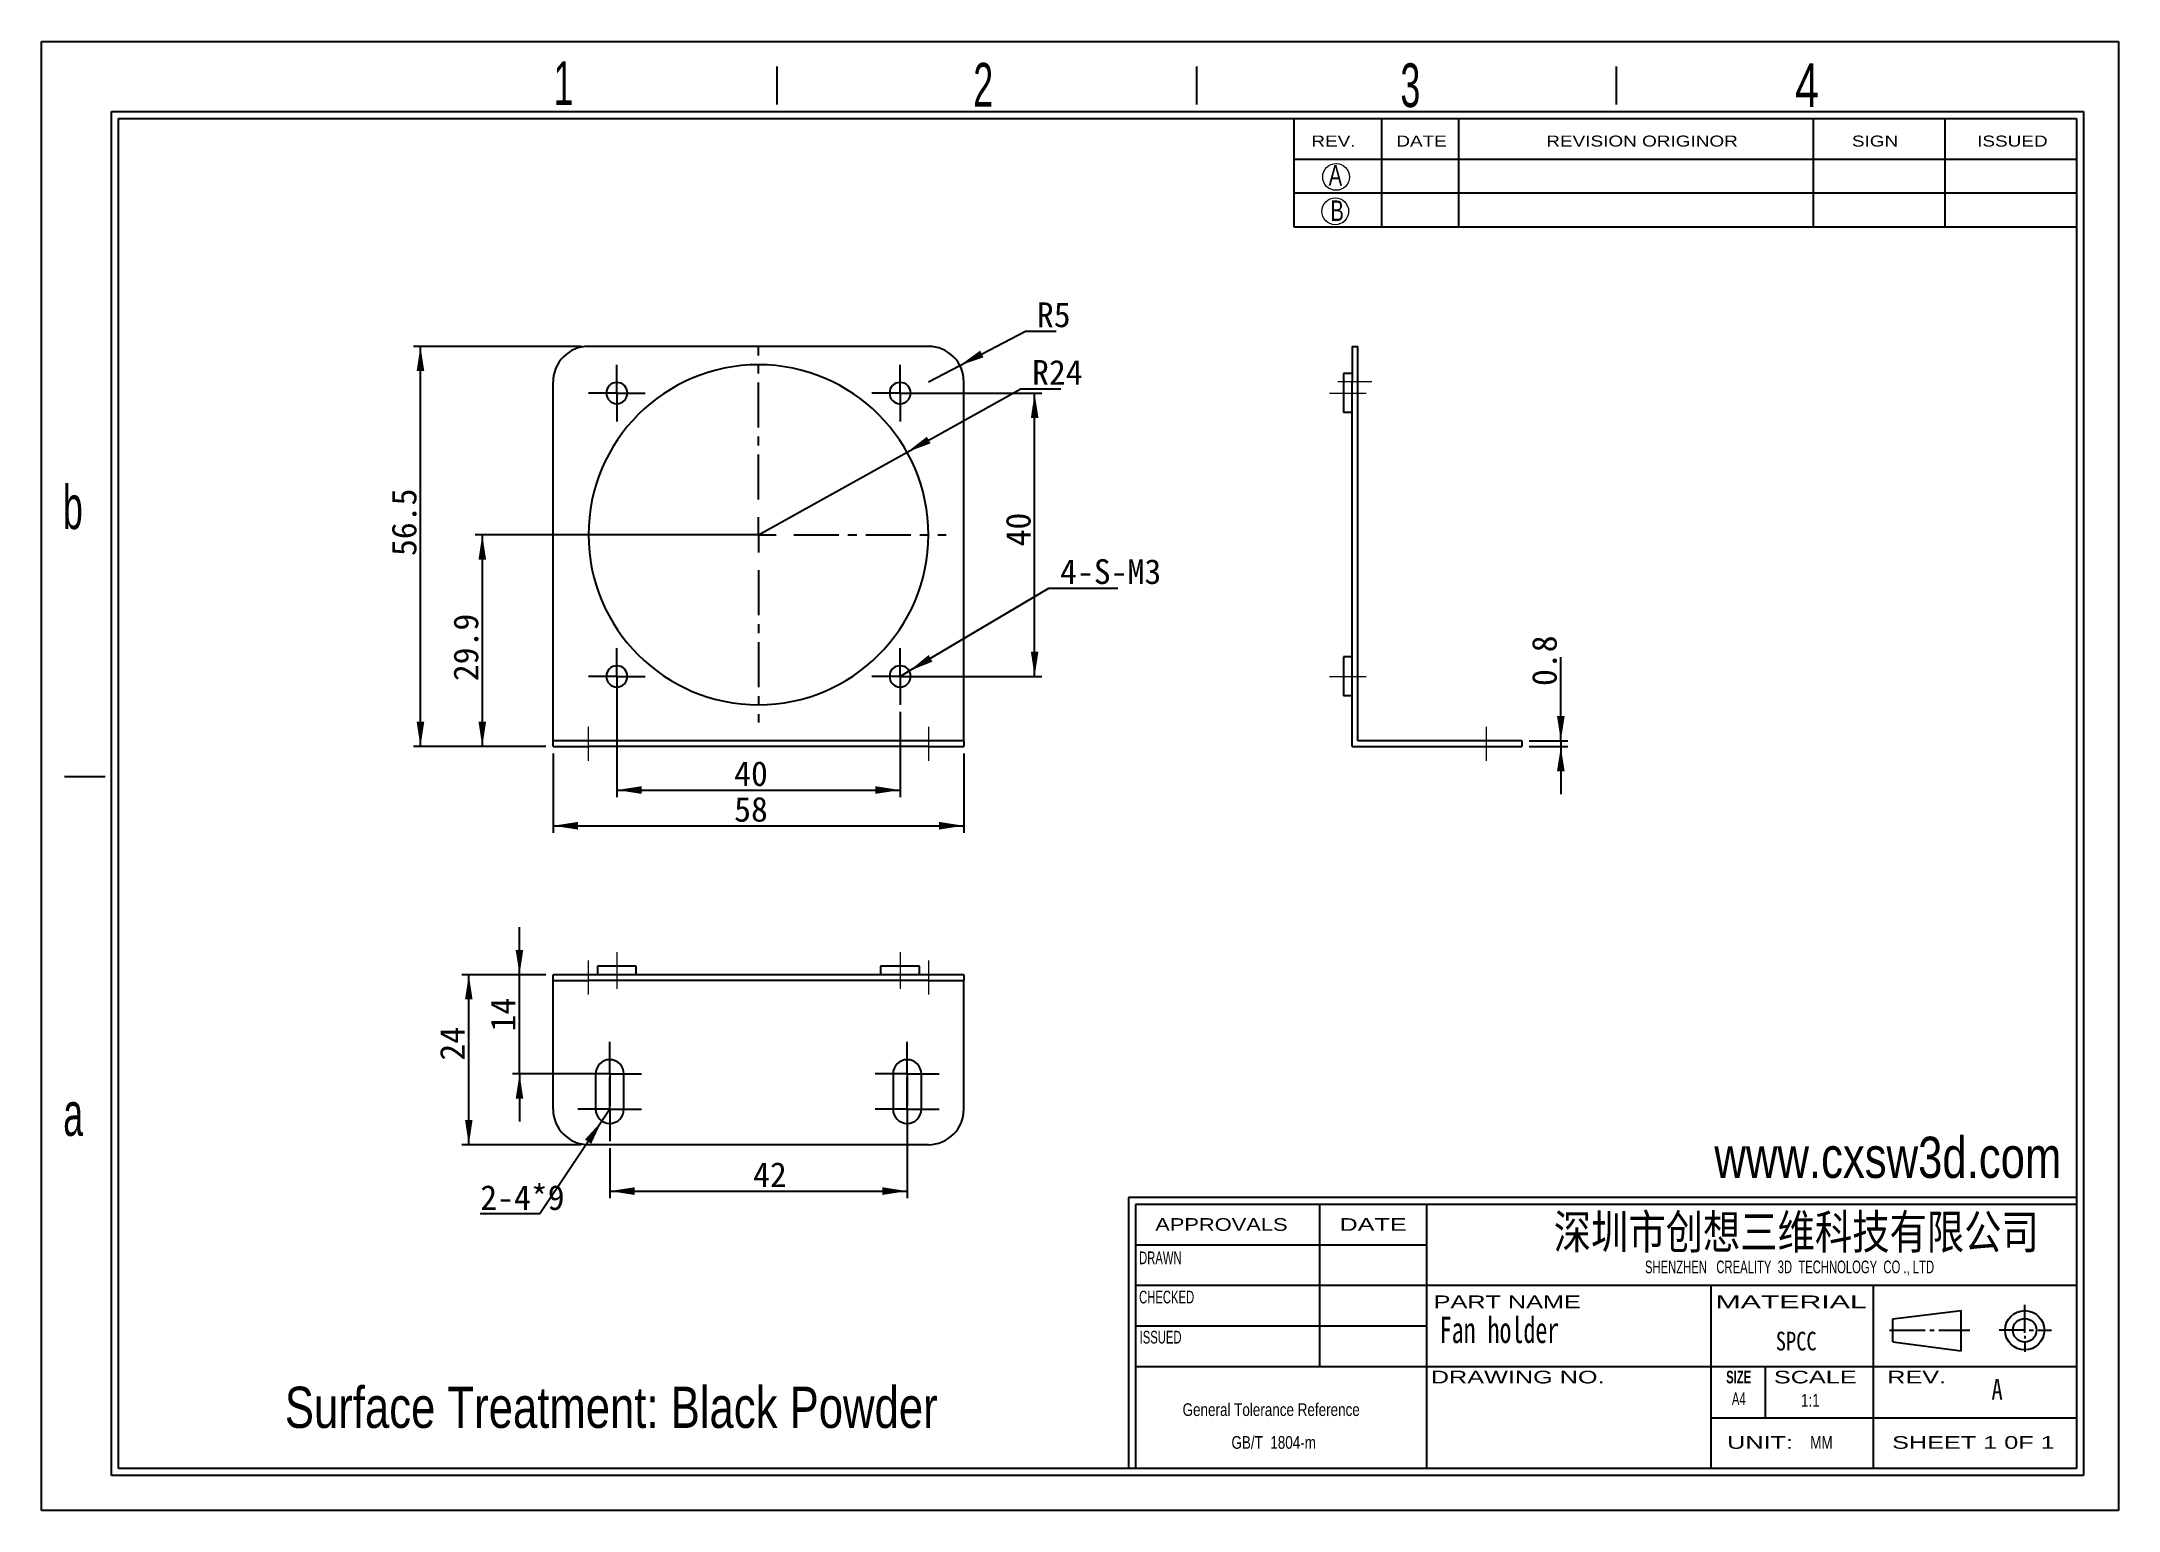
# Model space of a CAD drawing. Header units: millimetres. Extents: x 2 to 295, y 1 to 209.
import ezdxf

# ---------------------------------------------------------------- set-up
doc = ezdxf.new("R2010")
doc.units = ezdxf.units.MM
doc.linetypes.add('CENTER', pattern=[10.16, 6.35, -1.27, 1.27, -1.27])
doc.linetypes.add('CENTERX2', pattern=[20.32, 12.7, -2.54, 2.54, -2.54])
doc.layers.add('DIM', color=5, linetype='Continuous')
doc.layers.add('SLD-0', color=179, linetype='Continuous')
doc.layers.add('中心线', color=1, linetype='CENTER', lineweight=25)
doc.styles.add('SLDTEXTSTYLE0', font='arial.ttf', dxfattribs={"width": 0.7584})
doc.styles.add('SLDTEXTSTYLE1', font='arial.ttf', dxfattribs={"width": 0.63516})
doc.styles.add('SLDTEXTSTYLE10', font='', dxfattribs={"width": 0.8})
doc.styles.add('SLDTEXTSTYLE11', font='', dxfattribs={"width": 0.67})
doc.styles.add('SLDTEXTSTYLE12', font='')
doc.styles.add('SLDTEXTSTYLE2', font='GOTHIC.TTF', dxfattribs={"width": 0.7304})
doc.styles.add('SLDTEXTSTYLE3', font='GOTHIC.TTF', dxfattribs={"width": 0.61171})
doc.styles.add('SLDTEXTSTYLE4', font='arialbd.ttf', dxfattribs={"width": 0.63516})
doc.styles.add('SLDTEXTSTYLE5', font='arial.ttf', dxfattribs={"width": 1.422})
doc.styles.add('SLDTEXTSTYLE6', font='arial.ttf', dxfattribs={"width": 1.2324})
doc.styles.add('SLDTEXTSTYLE7', font='arial.ttf', dxfattribs={"width": 1.7064})
doc.styles.add('SLDTEXTSTYLE8', font='', dxfattribs={"width": 0.8, "bigfont": 'bigfont'})
doc.styles.add('SLDTEXTSTYLE9', font='', dxfattribs={"width": 0.8})
doc.styles.get('SLDTEXTSTYLE10').set_extended_font_data('宋体', bold=True)
doc.styles.get('SLDTEXTSTYLE11').set_extended_font_data('宋体')
doc.styles.get('SLDTEXTSTYLE12').set_extended_font_data('宋体')
doc.styles.get('SLDTEXTSTYLE8').set_extended_font_data('宋体', bold=True)
doc.styles.get('SLDTEXTSTYLE9').set_extended_font_data('宋体')
doc.dimstyles.new('SLDDIMSTYLE0', dxfattribs={"dimtxt": 3.5, "dimasz": 3.5, "dimexe": 0, "dimexo": 0.0625, "dimgap": 0.875, "dimtad": 2, "dimrnd": 1e-09, "dimzin": 12, "dimdsep": 46, "dimtxsty": 'SLDTEXTSTYLE11', "dimsah": 1, "dimcen": 0.09, "dimadec": 0, "dimazin": 3, "dimtfac": 1, "dimtofl": 0, "dimtmove": 0, "dimatfit": 3, "dimfxl": 0, "dimfrac": 2, "dimtolj": 1, "dimtzin": 12, "dimarcsym": 0})
doc.dimstyles.new('SLDDIMSTYLE1', dxfattribs={"dimtxt": 3.5, "dimasz": 3.5, "dimexe": 0, "dimexo": 0.0625, "dimgap": 0.875, "dimtad": 0, "dimtih": 1, "dimtoh": 1, "dimrnd": 1e-09, "dimzin": 12, "dimdsep": 46, "dimtxsty": 'SLDTEXTSTYLE11', "dimsah": 1, "dimcen": 0, "dimadec": 0, "dimazin": 3, "dimtfac": 1, "dimtofl": 0, "dimtmove": 0, "dimatfit": 3, "dimfxl": 0, "dimfrac": 2, "dimtolj": 1, "dimtzin": 12, "dimarcsym": 0})
doc.dimstyles.new('SLDDIMSTYLE2', dxfattribs={"dimtxt": 3.5, "dimasz": 3.5, "dimexe": 0, "dimexo": 0.0625, "dimgap": 0.875, "dimtad": 0, "dimtih": 1, "dimtoh": 1, "dimrnd": 1e-09, "dimzin": 12, "dimdsep": 46, "dimtxsty": 'SLDTEXTSTYLE11', "dimsah": 1, "dimcen": 0, "dimadec": 0, "dimazin": 3, "dimtfac": 1, "dimtofl": 0, "dimtmove": 0, "dimatfit": 3, "dimfxl": 0, "dimfrac": 2, "dimtolj": 1, "dimtzin": 12, "dimarcsym": 0})
doc.dimstyles.new('SLDDIMSTYLE3', dxfattribs={"dimtxt": 3.5, "dimasz": 3.5, "dimexe": 0, "dimexo": 0.0625, "dimgap": 0.875, "dimtad": 2, "dimrnd": 1e-09, "dimdsep": 46, "dimtxsty": 'SLDTEXTSTYLE11', "dimsah": 1, "dimcen": 0.09, "dimadec": 0, "dimazin": 2, "dimtfac": 1, "dimtmove": 0, "dimatfit": 0, "dimfxl": 0, "dimfrac": 2, "dimtolj": 1, "dimtzin": 12, "dimarcsym": 0})
doc.dimstyles.new('SLDDIMSTYLE4', dxfattribs={"dimtxt": 3.5, "dimasz": 3.5, "dimexe": 0, "dimexo": 0.0625, "dimgap": 0.875, "dimtad": 2, "dimrnd": 1e-09, "dimzin": 12, "dimdsep": 46, "dimtxsty": 'SLDTEXTSTYLE11', "dimsah": 1, "dimcen": 0.09, "dimadec": 0, "dimazin": 3, "dimtfac": 1, "dimtmove": 0, "dimatfit": 0, "dimfxl": 0, "dimfrac": 2, "dimtolj": 1, "dimtzin": 12, "dimarcsym": 0})

# ---------------------------------------------------------------- blocks, each defined once
blk = doc.blocks.new('SW_NOTE_0')
at = {"layer": 'SLD-0', "color": 0, "char_height": 1.7927, "attachment_point": 2, "style": 'SLDTEXTSTYLE0'}
for s, insert in [('General Tolerance Reference ', (13.02, 2.31)), (' GB/T  1804-m', (13.11, -2.32))]:
    blk.add_mtext(s, dxfattribs=dict(at, insert=insert))
blk = doc.blocks.new('_D')
at = {"layer": 'DIM'}
for p, q in [((74.05, 108.14), (74.05, 96.96)), ((132.05, 108.14), (132.05, 96.96)), ((74.05, 97.96), (132.05, 97.96))]:
    blk.add_line(p, q, dxfattribs=at)
for points in [[(74.05, 97.96), (77.55, 97.42), (77.55, 98.5)], [(132.05, 97.96), (128.55, 98.5), (128.55, 97.42)]]:
    blk.add_solid(points, dxfattribs=at)
at = {"layer": 'DIM', "insert": (99.62, 102.04), "char_height": 3.5, "attachment_point": 1, "style": 'SLDTEXTSTYLE12'}
blk.add_mtext('58', dxfattribs=at)
blk = doc.blocks.new('_D_1')
at = {"layer": 'DIM'}
for p, q in [((83.05, 118.04), (83.05, 102)), ((123.05, 114.04), (123.05, 102)), ((83.05, 103), (123.05, 103))]:
    blk.add_line(p, q, dxfattribs=at)
for points in [[(83.05, 103), (86.55, 102.46), (86.55, 103.54)], [(123.05, 103), (119.55, 103.54), (119.55, 102.46)]]:
    blk.add_solid(points, dxfattribs=at)
at = {"layer": 'DIM', "insert": (99.62, 107.07), "char_height": 3.5, "attachment_point": 1, "style": 'SLDTEXTSTYLE12'}
blk.add_mtext('40', dxfattribs=at)
blk = doc.blocks.new('_D_2')
at = {"layer": 'DIM'}
for p, q in [((78.05, 165.64), (54.32, 165.64)), ((55.32, 109.14), (55.32, 165.64)), ((73.05, 109.14), (54.32, 109.14))]:
    blk.add_line(p, q, dxfattribs=at)
for points in [[(55.32, 165.64), (54.78, 162.14), (55.86, 162.14)], [(55.32, 109.14), (55.86, 112.64), (54.78, 112.64)]]:
    blk.add_solid(points, dxfattribs=at)
at = {"layer": 'DIM', "insert": (51.25, 136.04), "char_height": 3.5, "attachment_point": 1, "rotation": 90, "style": 'SLDTEXTSTYLE12'}
blk.add_mtext('56.5', dxfattribs=at)
blk = doc.blocks.new('_D_3')
at = {"layer": 'DIM'}
for p, q in [((102.05, 139.04), (63.05, 139.04)), ((64.05, 139.04), (64.05, 109.14)), ((73.05, 109.14), (63.05, 109.14))]:
    blk.add_line(p, q, dxfattribs=at)
for points in [[(64.05, 139.04), (63.52, 135.54), (64.59, 135.54)], [(64.05, 109.14), (64.59, 112.64), (63.52, 112.64)]]:
    blk.add_solid(points, dxfattribs=at)
at = {"layer": 'DIM', "insert": (59.98, 118.37), "char_height": 3.5, "attachment_point": 1, "rotation": 90, "style": 'SLDTEXTSTYLE12'}
blk.add_mtext('29.9', dxfattribs=at)
blk = doc.blocks.new('_D_4')
at = {"layer": 'DIM'}
for p, q in [((124.03, 150.71), (140.1, 159.64)), ((140.1, 159.64), (145.77, 159.64)), ((103.05, 139.04), (124.03, 150.71))]:
    blk.add_line(p, q, dxfattribs=at)
blk.add_solid([(124.03, 150.71), (127.35, 151.94), (126.83, 152.88)], dxfattribs=at)
at = {"layer": 'DIM', "insert": (141.69, 163.72), "char_height": 3.5, "attachment_point": 1, "style": 'SLDTEXTSTYLE12'}
blk.add_mtext('R24', dxfattribs=at)
blk = doc.blocks.new('_D_5')
at = {"layer": 'DIM'}
for p, q in [((124.34, 119.81), (144.06, 131.51)), ((144.06, 131.51), (153.81, 131.51)), ((123.05, 119.04), (124.34, 119.81))]:
    blk.add_line(p, q, dxfattribs=at)
blk.add_solid([(124.34, 119.81), (127.63, 121.13), (127.08, 122.06)], dxfattribs=at)
at = {"layer": 'DIM', "insert": (145.65, 135.59), "char_height": 3.5, "attachment_point": 1, "style": 'SLDTEXTSTYLE12'}
blk.add_mtext('4-S-M3', dxfattribs=at)
blk = doc.blocks.new('_D_6')
at = {"layer": 'DIM'}
for p, q in [((131.49, 162.95), (140.78, 167.78)), ((140.78, 167.78), (145.09, 167.78)), ((127.05, 160.64), (131.49, 162.95))]:
    blk.add_line(p, q, dxfattribs=at)
blk.add_solid([(131.49, 162.95), (134.84, 164.09), (134.35, 165.04)], dxfattribs=at)
at = {"layer": 'DIM', "insert": (142.37, 171.85), "char_height": 3.5, "attachment_point": 1, "style": 'SLDTEXTSTYLE12'}
blk.add_mtext('R5', dxfattribs=at)
blk = doc.blocks.new('_D_7')
at = {"layer": 'DIM'}
for p, q in [((124.05, 159.04), (143.05, 159.04)), ((142.05, 119.04), (142.05, 159.04)), ((124.05, 119.04), (143.05, 119.04))]:
    blk.add_line(p, q, dxfattribs=at)
for points in [[(142.05, 159.04), (141.52, 155.54), (142.59, 155.54)], [(142.05, 119.04), (142.59, 122.54), (141.52, 122.54)]]:
    blk.add_solid(points, dxfattribs=at)
at = {"layer": 'DIM', "insert": (137.98, 137.4), "char_height": 3.5, "attachment_point": 1, "rotation": 90, "style": 'SLDTEXTSTYLE12'}
blk.add_mtext('40', dxfattribs=at)
blk = doc.blocks.new('SW_CENTERMARKSYMBOL_0')
at = {"layer": '中心线', "color": 0}
for p, q in [((0, 2.5), (0, 4)), ((-2.5, 0), (-4, 0)), ((0, 0), (-2.5, 0)), ((0, 0), (0, 2.5)), ((0, 0), (0, -2.5)), ((0, 0), (2.5, 0)), ((2.5, 0), (4, 0)), ((0, -2.5), (0, -4))]:
    blk.add_line(p, q, dxfattribs=at)
blk = doc.blocks.new('SW_CENTERMARKSYMBOL_1')
at = {"layer": '中心线', "color": 0}
for p, q in [((0, 2.5), (0, 4)), ((-2.5, 0), (-4, 0)), ((0, 0), (-2.5, 0)), ((0, 0), (0, 2.5)), ((0, 0), (0, -2.5)), ((0, 0), (2.5, 0)), ((2.5, 0), (4, 0)), ((0, -2.5), (0, -4))]:
    blk.add_line(p, q, dxfattribs=at)
blk = doc.blocks.new('SW_CENTERMARKSYMBOL_2')
at = {"layer": '中心线', "color": 0}
for p, q in [((0, 2.5), (0, 4)), ((-2.5, 0), (-4, 0)), ((0, 0), (-2.5, 0)), ((0, 0), (0, 2.5)), ((0, 0), (0, -2.5)), ((0, 0), (2.5, 0)), ((2.5, 0), (4, 0)), ((0, -2.5), (0, -4))]:
    blk.add_line(p, q, dxfattribs=at)
blk = doc.blocks.new('SW_CENTERMARKSYMBOL_3')
at = {"layer": '中心线', "color": 0}
for p, q in [((0, 2.5), (0, 4)), ((-2.5, 0), (-4, 0)), ((0, 0), (-2.5, 0)), ((0, 0), (0, 2.5)), ((0, 0), (0, -2.5)), ((0, 0), (2.5, 0)), ((2.5, 0), (4, 0)), ((0, -2.5), (0, -4))]:
    blk.add_line(p, q, dxfattribs=at)
blk = doc.blocks.new('SW_CENTERMARKSYMBOL_4')
at = {"layer": '中心线', "color": 0}
for p, q in [((0, 5), (0, 26.5)), ((-5, 0), (-26.5, 0)), ((0, 0), (-2.5, 0)), ((0, 0), (0, 2.5)), ((0, 0), (0, -2.5)), ((0, 0), (2.5, 0)), ((5, 0), (26.5, 0)), ((0, -5), (0, -26.5))]:
    blk.add_line(p, q, dxfattribs=at)
blk = doc.blocks.new('_D_8')
at = {"layer": 'DIM'}
for p, q in [((216.36, 109.94), (216.36, 121.77)), ((211.88, 109.94), (217.36, 109.94)), ((211.88, 109.14), (217.36, 109.14)), ((216.36, 109.94), (216.36, 109.14)), ((216.36, 109.14), (216.36, 102.41))]:
    blk.add_line(p, q, dxfattribs=at)
for points in [[(216.36, 109.94), (216.9, 113.44), (215.82, 113.44)], [(216.36, 109.14), (215.82, 105.64), (216.9, 105.64)]]:
    blk.add_solid(points, dxfattribs=at)
at = {"layer": 'DIM', "insert": (212.28, 117.69), "char_height": 3.5, "attachment_point": 1, "rotation": 90, "style": 'SLDTEXTSTYLE12'}
blk.add_mtext('0.8', dxfattribs=at)
blk = doc.blocks.new('_D_9')
at = {"layer": 'DIM'}
for p, q in [((73.05, 76.93), (61.15, 76.93)), ((62.15, 52.93), (62.15, 76.93)), ((78.05, 52.93), (61.15, 52.93))]:
    blk.add_line(p, q, dxfattribs=at)
for points in [[(62.15, 76.93), (61.61, 73.43), (62.68, 73.43)], [(62.15, 52.93), (62.68, 56.43), (61.61, 56.43)]]:
    blk.add_solid(points, dxfattribs=at)
at = {"layer": 'DIM', "insert": (58.07, 64.8), "char_height": 3.5, "attachment_point": 1, "rotation": 90, "style": 'SLDTEXTSTYLE12'}
blk.add_mtext('24', dxfattribs=at)
blk = doc.blocks.new('_D_10')
at = {"layer": 'DIM'}
for p, q in [((69.31, 76.93), (69.31, 83.66)), ((73.05, 76.93), (68.31, 76.93)), ((69.31, 62.93), (69.31, 76.93)), ((81.05, 62.93), (68.31, 62.93)), ((69.31, 62.93), (69.31, 56.2))]:
    blk.add_line(p, q, dxfattribs=at)
for points in [[(69.31, 76.93), (69.84, 80.43), (68.77, 80.43)], [(69.31, 62.93), (68.77, 59.43), (69.84, 59.43)]]:
    blk.add_solid(points, dxfattribs=at)
at = {"layer": 'DIM', "insert": (65.23, 68.92), "char_height": 3.5, "attachment_point": 1, "rotation": 90, "style": 'SLDTEXTSTYLE12'}
blk.add_mtext('14', dxfattribs=at)
blk = doc.blocks.new('_D_11')
at = {"layer": 'DIM'}
for p, q in [((124.05, 56.93), (124.05, 45.38)), ((82.05, 52.43), (82.05, 45.38)), ((82.05, 46.38), (124.05, 46.38))]:
    blk.add_line(p, q, dxfattribs=at)
for points in [[(82.05, 46.38), (85.55, 45.84), (85.55, 46.92)], [(124.05, 46.38), (120.55, 46.92), (120.55, 45.84)]]:
    blk.add_solid(points, dxfattribs=at)
at = {"layer": 'DIM', "insert": (102.29, 50.45), "char_height": 3.5, "attachment_point": 1, "style": 'SLDTEXTSTYLE12'}
blk.add_mtext('42', dxfattribs=at)
blk = doc.blocks.new('_D_12')
at = {"layer": 'DIM'}
for p, q in [((80.94, 56.27), (72.16, 43.15)), ((82.05, 57.93), (80.94, 56.27)), ((72.16, 43.15), (63.77, 43.15))]:
    blk.add_line(p, q, dxfattribs=at)
blk.add_solid([(80.94, 56.27), (78.55, 53.66), (79.44, 53.06)], dxfattribs=at)
at = {"layer": 'DIM', "insert": (63.77, 47.22), "char_height": 3.5, "attachment_point": 1, "style": 'SLDTEXTSTYLE12'}
blk.add_mtext('2-4*9', dxfattribs=at)
blk = doc.blocks.new('SW_CENTERMARKSYMBOL_5')
at = {"layer": '中心线', "color": 0}
for p, q in [((0, 2.5), (0, 4.5)), ((-2.5, 0), (-4.5, 0)), ((0, 0), (-2.5, 0)), ((0, 0), (0, 2.5)), ((0, 0), (0, -2.5)), ((0, 0), (2.5, 0)), ((2.5, 0), (4.5, 0)), ((0, -2.5), (0, -4.5))]:
    blk.add_line(p, q, dxfattribs=at)
blk = doc.blocks.new('SW_CENTERMARKSYMBOL_6')
at = {"layer": '中心线', "color": 0}
for p, q in [((0, 2.5), (0, 4.5)), ((-2.5, 0), (-4.5, 0)), ((0, 0), (-2.5, 0)), ((0, 0), (0, 2.5)), ((0, 0), (0, -2.5)), ((0, 0), (2.5, 0)), ((2.5, 0), (4.5, 0)), ((0, -2.5), (0, -4.5))]:
    blk.add_line(p, q, dxfattribs=at)
blk = doc.blocks.new('SW_CENTERMARKSYMBOL_7')
at = {"layer": '中心线', "color": 0}
for p, q in [((0, 2.5), (0, 4.5)), ((-2.5, 0), (-4.5, 0)), ((0, 0), (-2.5, 0)), ((0, 0), (0, 2.5)), ((0, 0), (0, -2.5)), ((0, 0), (2.5, 0)), ((2.5, 0), (4.5, 0)), ((0, -2.5), (0, -4.5))]:
    blk.add_line(p, q, dxfattribs=at)
blk = doc.blocks.new('SW_CENTERMARKSYMBOL_8')
at = {"layer": '中心线', "color": 0}
for p, q in [((0, 2.5), (0, 4.5)), ((-2.5, 0), (-4.5, 0)), ((0, 0), (-2.5, 0)), ((0, 0), (0, 2.5)), ((0, 0), (0, -2.5)), ((0, 0), (2.5, 0)), ((2.5, 0), (4.5, 0)), ((0, -2.5), (0, -4.5))]:
    blk.add_line(p, q, dxfattribs=at)

msp = doc.modelspace()

# ---------------------------------------------------------------- linework, layer by layer
at = {"color": 7, "linetype": 'Continuous', "lineweight": 25}
for p, q in [((127.055, 165.641), (79.055, 165.641)), ((186.875, 165.641), (187.675, 165.641)), ((186.875, 165.641), (186.875, 160.641)), ((187.675, 160.641), (187.675, 165.641)), ((185.675, 161.791), (185.675, 156.291)), ((186.875, 161.791), (185.675, 161.791)), ((74.055, 109.941), (74.055, 160.641)), ((132.055, 109.941), (132.055, 160.641)), ((186.875, 109.141), (186.875, 160.641)), ((187.675, 109.941), (187.675, 160.641)), ((186.875, 156.291), (185.675, 156.291)), ((185.675, 121.791), (185.675, 116.291)), ((186.875, 121.791), (185.675, 121.791)), ((186.875, 116.291), (185.675, 116.291)), ((74.055, 109.141), (74.055, 109.941)), ((79.055, 109.941), (74.055, 109.941)), ((74.055, 109.141), (79.055, 109.141)), ((127.055, 109.941), (79.055, 109.941)), ((127.055, 109.141), (79.055, 109.141)), ((132.055, 109.941), (127.055, 109.941)), ((127.055, 109.141), (132.055, 109.141)), ((132.055, 109.941), (132.055, 109.141)), ((186.875, 109.141), (205.875, 109.141)), ((205.875, 109.941), (187.675, 109.941)), ((210.875, 109.941), (205.875, 109.941)), ((205.875, 109.141), (210.875, 109.141)), ((210.875, 109.941), (210.875, 109.141)), ((74.055, 76.132), (74.055, 76.932)), ((79.055, 76.932), (74.055, 76.932)), ((127.055, 76.932), (79.055, 76.932)), ((80.305, 78.132), (80.305, 76.932)), ((83.055, 78.132), (80.305, 78.132)), ((85.805, 78.132), (83.055, 78.132)), ((85.805, 76.932), (85.805, 78.132)), ((120.305, 78.132), (120.305, 76.932)), ((123.055, 78.132), (120.305, 78.132)), ((125.805, 78.132), (123.055, 78.132)), ((125.805, 76.932), (125.805, 78.132)), ((132.055, 76.932), (127.055, 76.932)), ((132.055, 76.932), (132.055, 76.132)), ((74.055, 76.132), (79.055, 76.132)), ((74.055, 57.932), (74.055, 76.132)), ((127.055, 76.132), (79.055, 76.132)), ((127.055, 76.132), (132.055, 76.132)), ((132.055, 57.932), (132.055, 76.132)), ((80.055, 62.932), (80.055, 57.932)), ((84.055, 57.932), (84.055, 62.932)), ((122.055, 62.932), (122.055, 57.932)), ((126.055, 57.932), (126.055, 62.932)), ((127.055, 52.932), (79.055, 52.932))]:
    msp.add_line(p, q, dxfattribs=at)
for centre, radius, start, end in [((79.055, 160.641), 5, 90, 180), ((127.055, 160.641), 5, 0, 90), ((103.055, 139.041), 24, 90, 270), ((103.055, 139.041), 24, 270, 90), ((83.055, 159.041), 1.5, 90, 270), ((83.055, 159.041), 1.5, 270, 90), ((123.055, 159.041), 1.5, 90, 270), ((123.055, 159.041), 1.5, 270, 90), ((83.055, 119.041), 1.5, 90, 270), ((83.055, 119.041), 1.5, 270, 90), ((123.055, 119.041), 1.5, 90, 270), ((123.055, 119.041), 1.5, 270, 90), ((82.055, 62.932), 2, 90, 180), ((82.055, 62.932), 2, 0, 90), ((124.055, 62.932), 2, 90, 180), ((124.055, 62.932), 2, 0, 90), ((79.055, 57.932), 5, 180, 270), ((82.055, 57.932), 2, 180, 270), ((82.055, 57.932), 2, 270, 0), ((124.055, 57.932), 2, 180, 270), ((124.055, 57.932), 2, 270, 0), ((127.055, 57.932), 5, 270, 0)]:
    msp.add_arc(centre, radius, start, end, dxfattribs=at)
at = {"layer": 'SLD-0'}
for p, q in [((1.812, 208.674), (295.107, 208.674)), ((1.812, 1.294), (1.812, 208.674)), ((295.107, 208.674), (295.107, 1.294)), ((12.675, 7.219), (12.675, 197.811)), ((12.675, 197.811), (289.181, 197.811)), ((252.017, 197.811), (252.017, 182.514)), ((270.599, 197.811), (270.599, 182.514)), ((289.181, 197.811), (289.181, 7.219)), ((289.181, 7.219), (12.675, 7.219)), ((295.107, 1.294), (1.812, 1.294))]:
    msp.add_line(p, q, dxfattribs=at)
at = {"layer": 'SLD-0', "color": 6, "linetype": 'Continuous'}
for p, q in [((105.701, 199.786), (105.701, 205.169)), ((164.952, 199.786), (164.952, 205.169)), ((224.204, 199.786), (224.204, 205.169)), ((11.687, 6.231), (11.687, 198.799)), ((11.687, 198.799), (290.169, 198.799)), ((290.169, 198.799), (290.169, 6.231)), ((10.805, 104.853), (5.068, 104.853)), ((290.169, 6.231), (11.687, 6.231))]:
    msp.add_line(p, q, dxfattribs=at)
at = {"layer": 'SLD-0', "color": 179, "linetype": 'Continuous'}
for p, q in [((178.659, 197.811), (178.659, 182.514)), ((191.05, 197.811), (191.05, 182.514)), ((201.886, 197.811), (201.886, 182.514)), ((178.659, 192.074), (289.181, 192.074)), ((178.659, 187.294), (289.181, 187.294)), ((178.659, 182.514), (289.181, 182.514)), ((289.181, 45.462), (155.33, 45.462)), ((155.33, 45.462), (155.33, 7.219)), ((289.181, 44.506), (156.286, 44.506)), ((156.286, 44.506), (156.286, 7.219)), ((182.281, 44.506), (182.281, 21.56)), ((197.398, 44.506), (197.398, 7.219)), ((197.398, 38.77), (156.286, 38.77)), ((289.181, 33.033), (156.286, 33.033)), ((237.553, 33.033), (237.553, 7.219)), ((260.499, 7.219), (260.499, 33.033)), ((263.255, 28.354), (272.888, 29.538)), ((272.888, 23.846), (272.888, 29.538)), ((281.869, 26.35), (281.869, 30.316)), ((197.398, 27.297), (156.286, 27.297)), ((262.786, 26.733), (267.83, 26.733)), ((263.255, 25.106), (263.255, 28.354)), ((268.461, 26.733), (269.091, 26.733)), ((269.722, 26.733), (274.136, 26.733)), ((281.869, 26.733), (278.268, 26.733)), ((282.5, 26.733), (283.13, 26.733)), ((283.761, 26.733), (285.653, 26.733)), ((263.255, 25.106), (272.888, 23.846)), ((281.869, 25.966), (281.869, 25.583)), ((281.869, 25.2), (281.869, 23.667)), ((289.181, 21.56), (156.286, 21.56)), ((245.202, 21.56), (245.202, 14.39)), ((237.553, 14.39), (289.181, 14.39))]:
    msp.add_line(p, q, dxfattribs=at)
at = {"layer": 'SLD-0', "lineweight": 18}
for centre in [(184.622, 189.564), (184.499, 184.715)]:
    msp.add_circle(centre, 1.894, dxfattribs=at)
at = {"layer": 'SLD-0', "color": 179, "linetype": 'Continuous'}
for radius in [2.771, 1.669]:
    msp.add_circle((281.869, 26.733), radius, dxfattribs=at)
at = {"layer": '中心线', "linetype": 'CENTERX2', "lineweight": 18}
for p, q in [((183.675, 159.041), (188.875, 159.041)), ((189.675, 160.641), (184.875, 160.641)), ((183.675, 119.041), (188.875, 119.041)), ((79.055, 107.141), (79.055, 111.941)), ((127.055, 111.941), (127.055, 107.141)), ((205.875, 107.141), (205.875, 111.941)), ((83.055, 80.132), (83.055, 74.932)), ((123.055, 80.132), (123.055, 74.932)), ((79.055, 74.132), (79.055, 78.932)), ((127.055, 78.932), (127.055, 74.132))]:
    msp.add_line(p, q, dxfattribs=at)

# ---------------------------------------------------------------- block references
at = {"layer": 'SLD-0', "color": 179}
msp.add_blockref('SW_NOTE_0', (162.438, 14.111), dxfattribs=at)
at = {"layer": '中心线'}
for name, p in [('SW_CENTERMARKSYMBOL_4', (103.055, 139.041)), ('SW_CENTERMARKSYMBOL_0', (83.055, 159.041)), ('SW_CENTERMARKSYMBOL_1', (123.055, 159.041)), ('SW_CENTERMARKSYMBOL_2', (83.055, 119.041)), ('SW_CENTERMARKSYMBOL_3', (123.055, 119.041)), ('SW_CENTERMARKSYMBOL_8', (82.055, 62.932)), ('SW_CENTERMARKSYMBOL_7', (124.055, 62.932)), ('SW_CENTERMARKSYMBOL_5', (82.055, 57.932)), ('SW_CENTERMARKSYMBOL_6', (124.055, 57.932))]:
    msp.add_blockref(name, p, dxfattribs=at)

# ---------------------------------------------------------------- texts
at = {"layer": 'SLD-0'}
for s, insert, char_height, attachment_point, style in [('1', (74.111, 205.899), 6.172, 1, 'SLDTEXTSTYLE3'), ('2', (133.388, 205.655), 6.172, 1, 'SLDTEXTSTYLE3'), ('3', (193.707, 205.593), 6.172, 1, 'SLDTEXTSTYLE3'), ('4', (249.441, 205.587), 6.172, 1, 'SLDTEXTSTYLE2'), ('A', (183.578, 191.252), 2.903, 1, 'SLDTEXTSTYLE2'), ('B', (183.832, 186.237), 2.903, 1, 'SLDTEXTSTYLE2'), ('b', (4.835, 146.019), 6.172, 1, 'SLDTEXTSTYLE3'), ('a', (4.88, 60.351), 6.172, 1, 'SLDTEXTSTYLE3'), ('深圳市创想三维科技有限公司', (249.607, 43.039), 4.82808, 2, 'SLDTEXTSTYLE8'), (' Fan holder', (206.857, 28.641), 3.70417, 2, 'SLDTEXTSTYLE11'), ('SPCC', (249.599, 26.525), 2.6458, 2, 'SLDTEXTSTYLE10'), ('A', (277.178, 19.854), 2.91, 1, 'SLDTEXTSTYLE9')]:
    msp.add_mtext(s, dxfattribs=dict(at, insert=insert, char_height=char_height, attachment_point=attachment_point, style=style))
at = {"layer": 'SLD-0', "color": 179}
for s, insert, char_height, attachment_point, style in [('REV.', (181.129, 195.4), 1.5536, 1, 'SLDTEXTSTYLE6'), ('DATE', (193.126, 195.4), 1.5536, 1, 'SLDTEXTSTYLE6'), ('REVISION ORIGINOR', (214.308, 195.4), 1.55363, 1, 'SLDTEXTSTYLE6'), ('SIGN', (257.466, 195.4), 1.5536, 1, 'SLDTEXTSTYLE6'), ('ISSUED', (275.148, 195.4), 1.5536, 1, 'SLDTEXTSTYLE6'), ('APPROVALS', (168.427, 42.563), 1.7927, 2, 'SLDTEXTSTYLE6'), ('DATE', (189.85, 42.563), 1.7927, 2, 'SLDTEXTSTYLE5'), ('DRAWN', (159.804, 37.853), 1.7927, 2, 'SLDTEXTSTYLE1'), ('SHENZHEN   CREALITY  3D  TECHNOLOGY  CO ., LTD', (248.66, 36.569), 1.79265, 2, 'SLDTEXTSTYLE1'), ('CHECKED', (160.696, 32.315), 1.7927, 2, 'SLDTEXTSTYLE1'), ('PART NAME', (208.794, 31.645), 1.7927, 2, 'SLDTEXTSTYLE5'), ('MATERIAL', (248.88, 31.645), 1.7927, 2, 'SLDTEXTSTYLE7'), ('ISSUED', (159.837, 26.654), 1.7927, 2, 'SLDTEXTSTYLE1'), ('DRAWING NO.', (210.268, 21.022), 1.79265, 2, 'SLDTEXTSTYLE5'), ('SIZE', (241.479, 21.022), 1.7927, 2, 'SLDTEXTSTYLE4'), ('SCALE', (252.289, 21.022), 1.7927, 2, 'SLDTEXTSTYLE5'), ('REV.', (266.61, 21.022), 1.7927, 2, 'SLDTEXTSTYLE5'), ('A4', (241.49, 17.953), 1.7927, 2, 'SLDTEXTSTYLE1'), ('1:1', (251.596, 17.745), 1.7927, 2, 'SLDTEXTSTYLE0'), ('UNIT:', (244.499, 11.791), 1.7927, 2, 'SLDTEXTSTYLE5'), ('MM', (253.161, 11.791), 1.7927, 2, 'SLDTEXTSTYLE0'), ('SHEET 1 0F 1', (274.62, 11.791), 1.79265, 2, 'SLDTEXTSTYLE5')]:
    msp.add_mtext(s, dxfattribs=dict(at, insert=insert, char_height=char_height, attachment_point=attachment_point, style=style))
at = {"layer": 'SLD-0', "color": 5, "char_height": 5.82083, "attachment_point": 1, "style": 'SLDTEXTSTYLE0'}
for s, insert in [('www.cxsw3d.com', (238.04, 54.06)), ('Surface Treatment: Black Powder', (36.171, 18.767))]:
    msp.add_mtext(s, dxfattribs=dict(at, insert=insert))

# ---------------------------------------------------------------- dimensions: what is measured, and where the dimension line sits
at = {"layer": 'DIM'}
for center, mpoint, picture, middle in [((127.055, 160.641), (131.491, 162.948), '_D_6', (143.731, 169.817)), ((103.055, 139.041), (124.029, 150.705), '_D_4', (143.731, 161.681))]:
    dim = msp.add_radius_dim(center=center, mpoint=mpoint, dimstyle='SLDDIMSTYLE1', dxfattribs=at)
    dim.commit()
    dim.dimension.update_dxf_attribs({"geometry": picture, "text_midpoint": middle, "dimtype": 164})
for base, p1, p2, dimstyle, picture, middle in [((55.322, 165.641), (74.055, 109.141), (79.055, 165.641), 'SLDDIMSTYLE0', '_D_2', (55.322, 138.766)), ((142.055, 159.041), (123.055, 119.041), (123.055, 159.041), 'SLDDIMSTYLE0', '_D_7', (142.055, 138.766)), ((64.055, 109.141), (103.055, 139.041), (74.055, 109.141), 'SLDDIMSTYLE0', '_D_3', (64.055, 121.096)), ((216.357, 109.141), (210.875, 109.941), (210.875, 109.141), 'SLDDIMSTYLE3', '_D_8', (216.357, 119.733)), ((69.306, 76.932), (82.055, 62.932), (74.055, 76.932), 'SLDDIMSTYLE4', '_D_10', (69.306, 70.28)), ((62.146, 76.932), (79.055, 52.932), (74.055, 76.932), 'SLDDIMSTYLE0', '_D_9', (62.146, 66.163))]:
    dim = msp.add_linear_dim(base=base, p1=p1, p2=p2, angle=90, dimstyle=dimstyle, dxfattribs=at)
    dim.commit()
    dim.dimension.update_dxf_attribs({"geometry": picture, "text_midpoint": middle, "dimtype": 160})
for center, mpoint, text, picture, middle in [((123.055, 119.041), (124.345, 119.807), '4-S-M3', '_D_5', (149.731, 133.55)), ((82.055, 57.932), (80.942, 56.27), '2-4*9', '_D_12', (67.169, 45.186))]:
    dim = msp.add_radius_dim(center=center, mpoint=mpoint, text=text, dimstyle='SLDDIMSTYLE2', override={"dimpost": '<>'}, dxfattribs=at)
    dim.commit()
    dim.dimension.update_dxf_attribs({"geometry": picture, "text_midpoint": middle, "dimtype": 164})
for base, p1, p2, picture, middle in [((123.055, 103), (83.055, 119.041), (123.055, 115.041), '_D_1', (100.981, 103)), ((132.055, 97.963), (74.055, 109.141), (132.055, 109.141), '_D', (100.981, 97.963)), ((124.055, 46.38), (82.055, 53.432), (124.055, 57.932), '_D_11', (103.648, 46.38))]:
    dim = msp.add_linear_dim(base=base, p1=p1, p2=p2, dimstyle='SLDDIMSTYLE0', dxfattribs=at)
    dim.commit()
    dim.dimension.update_dxf_attribs({"geometry": picture, "text_midpoint": middle, "dimtype": 160})

doc.saveas('drawing.dxf')
